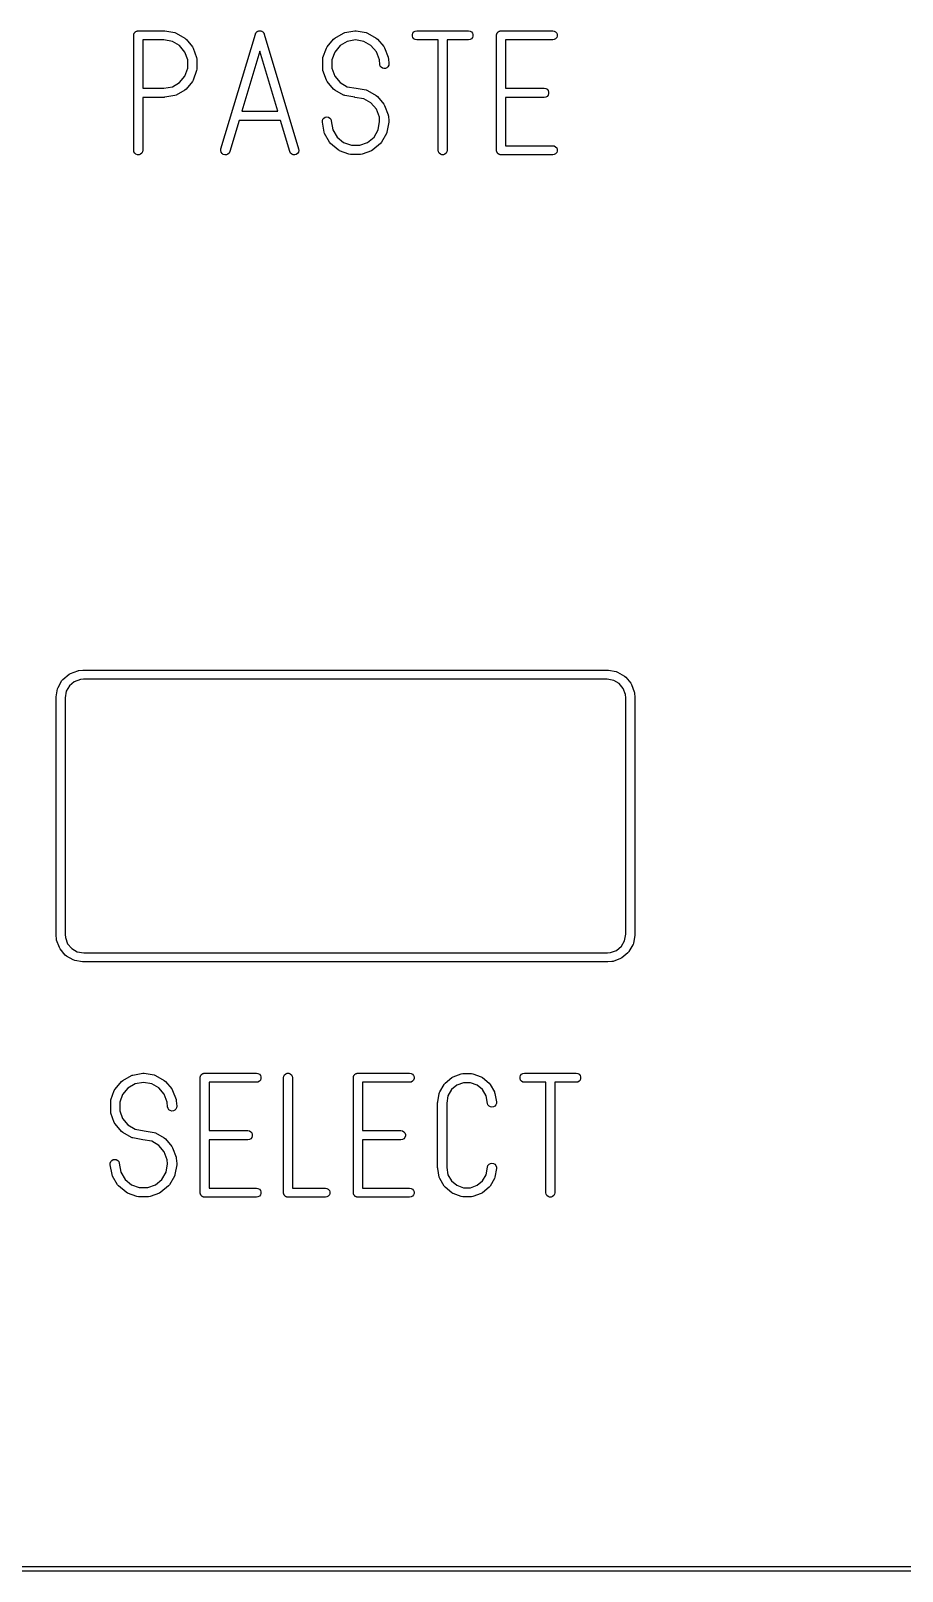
# Model space of a CAD drawing. Extents: x 10 to 493, y -203 to -71.
# Drawn here: x 206.46 to 225.57, y -203.25 to -169.47 of the extents above; entities that cross this region are included whole.
import ezdxf

# ---------------------------------------------------------------- set-up
doc = ezdxf.new("R2010")
doc.units = 0
doc.header["$MEASUREMENT"] = 0
doc.layers.add('BLACK', color=7, linetype='CONTINUOUS')

msp = doc.modelspace()

# ---------------------------------------------------------------- linework, layer by layer
at = {"layer": 'Black'}
for p, q in [((208.714, -169.569), (208.716, -169.56)), ((208.714, -172.089), (208.714, -169.569)), ((208.716, -169.552), (208.719, -169.543)), ((208.716, -169.56), (208.716, -169.552)), ((208.719, -169.543), (208.72, -169.535)), ((208.72, -169.535), (208.724, -169.527)), ((208.724, -169.527), (208.727, -169.519)), ((208.727, -169.519), (208.733, -169.512)), ((208.733, -169.512), (208.737, -169.505)), ((208.737, -169.505), (208.744, -169.499)), ((208.744, -169.499), (208.75, -169.492)), ((208.75, -169.492), (208.757, -169.488)), ((208.757, -169.488), (208.764, -169.482)), ((208.764, -169.482), (208.772, -169.479)), ((208.772, -169.479), (208.78, -169.475)), ((208.78, -169.475), (208.788, -169.474)), ((208.788, -169.474), (208.797, -169.471)), ((208.797, -169.471), (208.805, -169.471)), ((208.805, -169.471), (208.814, -169.469)), ((208.814, -169.469), (209.381, -169.469)), ((209.381, -169.469), (209.39, -169.471)), ((209.39, -169.471), (209.398, -169.471)), ((209.398, -169.471), (209.614, -169.509)), ((209.614, -169.509), (209.646, -169.52)), ((209.646, -169.52), (209.836, -169.63)), ((210.629, -172.06), (211.385, -169.54)), ((211.385, -169.54), (211.388, -169.535)), ((211.388, -169.535), (211.389, -169.529)), ((211.389, -169.529), (211.396, -169.52)), ((211.396, -169.52), (211.401, -169.509)), ((211.401, -169.509), (211.405, -169.505)), ((211.405, -169.505), (211.408, -169.5)), ((211.408, -169.5), (211.418, -169.493)), ((211.418, -169.493), (211.426, -169.485)), ((211.426, -169.485), (211.431, -169.483)), ((211.431, -169.483), (211.436, -169.48)), ((211.436, -169.48), (211.447, -169.476)), ((211.447, -169.476), (211.458, -169.472)), ((211.458, -169.472), (211.464, -169.471)), ((211.464, -169.471), (211.469, -169.47)), ((211.469, -169.47), (211.481, -169.47)), ((211.481, -169.47), (211.493, -169.47)), ((211.493, -169.47), (211.498, -169.471)), ((211.498, -169.471), (211.504, -169.472)), ((211.504, -169.472), (211.515, -169.476)), ((211.515, -169.476), (211.526, -169.48)), ((211.526, -169.48), (211.531, -169.483)), ((211.531, -169.483), (211.536, -169.485)), ((211.536, -169.485), (211.544, -169.493)), ((211.544, -169.493), (211.554, -169.5)), ((211.554, -169.5), (211.557, -169.505)), ((211.557, -169.505), (211.561, -169.509)), ((211.561, -169.509), (211.566, -169.52)), ((211.566, -169.52), (211.573, -169.529)), ((211.573, -169.529), (211.574, -169.535)), ((211.574, -169.535), (211.577, -169.54)), ((211.577, -169.54), (212.333, -172.06)), ((213.126, -169.63), (213.316, -169.52)), ((213.316, -169.52), (213.333, -169.514)), ((213.333, -169.514), (213.348, -169.509)), ((213.348, -169.509), (213.563, -169.471)), ((213.563, -169.471), (213.563, -169.471)), ((213.563, -169.471), (213.563, -169.471)), ((213.563, -169.471), (213.564, -169.471)), ((213.564, -169.471), (213.58, -169.471)), ((213.58, -169.471), (213.598, -169.47)), ((213.598, -169.47), (213.813, -169.507)), ((213.813, -169.507), (213.845, -169.519)), ((213.845, -169.519), (214.034, -169.627)), ((214.827, -169.552), (214.838, -169.519)), ((214.827, -169.586), (214.827, -169.552)), ((214.838, -169.519), (214.861, -169.492)), ((214.861, -169.492), (214.891, -169.475)), ((214.891, -169.475), (214.925, -169.469)), ((214.925, -169.469), (216.059, -169.469)), ((216.059, -169.469), (216.093, -169.475)), ((216.093, -169.475), (216.123, -169.492)), ((216.123, -169.492), (216.146, -169.519)), ((216.146, -169.519), (216.157, -169.552)), ((216.157, -169.552), (216.157, -169.586)), ((216.673, -169.569), (216.675, -169.56)), ((216.673, -172.089), (216.673, -169.569)), ((216.675, -169.552), (216.678, -169.543)), ((216.675, -169.56), (216.675, -169.552)), ((216.678, -169.543), (216.679, -169.535)), ((216.679, -169.535), (216.683, -169.527)), ((216.683, -169.527), (216.686, -169.519)), ((216.686, -169.519), (216.692, -169.512)), ((216.692, -169.512), (216.696, -169.505)), ((216.696, -169.505), (216.703, -169.499)), ((216.703, -169.499), (216.709, -169.492)), ((216.709, -169.492), (216.716, -169.488)), ((216.716, -169.488), (216.723, -169.482)), ((216.723, -169.482), (216.731, -169.479)), ((216.731, -169.479), (216.739, -169.475)), ((216.739, -169.475), (216.747, -169.474)), ((216.747, -169.474), (216.756, -169.471)), ((216.756, -169.471), (216.764, -169.471)), ((216.764, -169.471), (216.773, -169.469)), ((216.773, -169.469), (217.907, -169.469)), ((217.907, -169.469), (217.941, -169.475)), ((217.941, -169.475), (217.971, -169.492)), ((217.971, -169.492), (217.994, -169.519)), ((217.994, -169.519), (218.005, -169.552)), ((218.005, -169.552), (218.005, -169.586)), ((208.914, -169.669), (208.914, -170.729)), ((209.372, -169.669), (208.914, -169.669)), ((209.562, -169.702), (209.372, -169.669)), ((209.721, -169.794), (209.562, -169.702)), ((209.839, -169.935), (209.721, -169.794)), ((209.836, -169.63), (209.86, -169.65)), ((209.86, -169.65), (209.863, -169.652)), ((209.863, -169.652), (210.003, -169.82)), ((210.003, -169.82), (210.02, -169.848)), ((210.02, -169.848), (210.021, -169.85)), ((210.021, -169.85), (210.095, -170.055)), ((211.481, -169.917), (211.086, -171.233)), ((211.876, -171.233), (211.481, -169.917)), ((212.867, -170.055), (212.941, -169.85)), ((212.941, -169.85), (212.959, -169.82)), ((212.959, -169.82), (213.099, -169.652)), ((213.099, -169.652), (213.126, -169.63)), ((213.241, -169.794), (213.123, -169.935)), ((213.4, -169.702), (213.241, -169.794)), ((213.581, -169.67), (213.4, -169.702)), ((213.761, -169.701), (213.581, -169.67)), ((213.92, -169.792), (213.761, -169.701)), ((214.038, -169.931), (213.92, -169.792)), ((214.034, -169.627), (214.061, -169.649)), ((214.061, -169.649), (214.202, -169.815)), ((214.202, -169.815), (214.219, -169.845)), ((214.219, -169.845), (214.295, -170.049)), ((214.838, -169.619), (214.827, -169.586)), ((214.861, -169.646), (214.838, -169.619)), ((214.891, -169.663), (214.861, -169.646)), ((214.925, -169.669), (214.891, -169.663)), ((215.392, -169.669), (214.925, -169.669)), ((215.392, -172.089), (215.392, -169.669)), ((216.059, -169.669), (215.592, -169.669)), ((215.592, -169.669), (215.592, -172.089)), ((216.093, -169.663), (216.059, -169.669)), ((216.123, -169.646), (216.093, -169.663)), ((216.146, -169.619), (216.123, -169.646)), ((216.157, -169.586), (216.146, -169.619)), ((217.907, -169.669), (216.873, -169.669)), ((216.873, -169.669), (216.873, -170.729)), ((217.941, -169.663), (217.907, -169.669)), ((217.971, -169.646), (217.941, -169.663)), ((217.994, -169.619), (217.971, -169.646)), ((218.005, -169.586), (217.994, -169.619)), ((209.901, -170.107), (209.839, -169.935)), ((209.901, -170.291), (209.901, -170.107)), ((210.095, -170.055), (210.101, -170.09)), ((210.101, -170.09), (210.101, -170.308)), ((212.861, -170.09), (212.867, -170.055)), ((212.861, -170.308), (212.861, -170.09)), ((213.123, -169.935), (213.061, -170.107)), ((213.061, -170.107), (213.061, -170.291)), ((214.103, -170.106), (214.038, -169.931)), ((214.111, -170.208), (214.103, -170.106)), ((214.12, -170.241), (214.111, -170.208)), ((214.14, -170.27), (214.12, -170.241)), ((214.293, -170.256), (214.268, -170.281)), ((214.308, -170.225), (214.293, -170.256)), ((214.295, -170.049), (214.297, -170.063)), ((214.297, -170.063), (214.301, -170.075)), ((214.301, -170.075), (214.311, -170.19)), ((214.311, -170.19), (214.308, -170.225)), ((209.721, -170.604), (209.839, -170.463)), ((209.839, -170.463), (209.901, -170.291)), ((210.003, -170.578), (209.863, -170.746)), ((210.021, -170.548), (210.003, -170.578)), ((210.095, -170.343), (210.021, -170.548)), ((210.101, -170.308), (210.095, -170.343)), ((212.867, -170.343), (212.861, -170.308)), ((212.941, -170.548), (212.867, -170.343)), ((212.959, -170.578), (212.941, -170.548)), ((213.099, -170.746), (212.959, -170.578)), ((213.061, -170.291), (213.123, -170.463)), ((213.123, -170.463), (213.241, -170.604)), ((214.169, -170.29), (214.14, -170.27)), ((214.202, -170.299), (214.169, -170.29)), ((214.237, -170.296), (214.202, -170.299)), ((214.268, -170.281), (214.237, -170.296)), ((208.914, -170.729), (209.372, -170.729)), ((209.381, -170.929), (208.914, -170.929)), ((208.914, -170.929), (208.914, -172.089)), ((209.372, -170.729), (209.562, -170.696)), ((209.39, -170.927), (209.381, -170.929)), ((209.398, -170.927), (209.39, -170.927)), ((209.614, -170.889), (209.398, -170.927)), ((209.562, -170.696), (209.721, -170.604)), ((209.646, -170.878), (209.614, -170.889)), ((209.836, -170.768), (209.646, -170.878)), ((209.863, -170.746), (209.836, -170.768)), ((213.126, -170.768), (213.099, -170.746)), ((213.316, -170.878), (213.126, -170.768)), ((213.241, -170.604), (213.4, -170.696)), ((213.331, -170.883), (213.316, -170.878)), ((213.348, -170.889), (213.331, -170.883)), ((213.564, -170.927), (213.348, -170.889)), ((213.4, -170.696), (213.598, -170.73)), ((213.564, -170.928), (213.564, -170.927)), ((213.564, -170.927), (213.564, -170.927)), ((213.761, -170.961), (213.564, -170.928)), ((213.598, -170.73), (213.598, -170.73)), ((213.598, -170.73), (213.813, -170.767)), ((213.813, -170.767), (213.845, -170.779)), ((213.845, -170.779), (214.034, -170.887)), ((214.034, -170.887), (214.061, -170.909)), ((214.061, -170.909), (214.202, -171.075)), ((216.873, -170.729), (217.718, -170.729)), ((217.718, -170.929), (216.873, -170.929)), ((216.873, -170.929), (216.873, -171.989)), ((217.718, -170.729), (217.752, -170.735)), ((217.752, -170.923), (217.718, -170.929)), ((217.752, -170.735), (217.782, -170.752)), ((217.782, -170.906), (217.752, -170.923)), ((217.782, -170.752), (217.805, -170.779)), ((217.805, -170.879), (217.782, -170.906)), ((217.805, -170.779), (217.816, -170.812)), ((217.816, -170.846), (217.805, -170.879)), ((217.816, -170.812), (217.816, -170.846)), ((211.086, -171.233), (211.876, -171.233)), ((213.92, -171.052), (213.761, -170.961)), ((214.038, -171.191), (213.92, -171.052)), ((214.103, -171.366), (214.038, -171.191)), ((214.202, -171.075), (214.219, -171.105)), ((214.219, -171.105), (214.295, -171.309)), ((211.026, -171.433), (210.821, -172.118)), ((211.936, -171.433), (211.026, -171.433)), ((212.141, -172.118), (211.936, -171.433)), ((212.853, -171.442), (212.864, -171.409)), ((212.853, -171.476), (212.853, -171.442)), ((212.891, -171.692), (212.853, -171.476)), ((212.864, -171.409), (212.887, -171.382)), ((212.887, -171.382), (212.917, -171.365)), ((212.917, -171.365), (212.951, -171.359)), ((212.951, -171.359), (212.985, -171.365)), ((212.985, -171.365), (213.015, -171.382)), ((213.015, -171.382), (213.038, -171.409)), ((213.038, -171.409), (213.049, -171.442)), ((213.049, -171.442), (213.084, -171.64)), ((214.078, -171.64), (214.11, -171.455)), ((214.11, -171.455), (214.103, -171.366)), ((214.309, -171.476), (214.271, -171.692)), ((214.295, -171.309), (214.297, -171.323)), ((214.297, -171.323), (214.301, -171.335)), ((214.301, -171.335), (214.311, -171.45)), ((214.311, -171.45), (214.309, -171.463)), ((214.309, -171.463), (214.309, -171.476)), ((212.902, -171.724), (212.891, -171.692)), ((213.012, -171.914), (212.902, -171.724)), ((213.031, -171.937), (213.012, -171.914)), ((213.034, -171.941), (213.031, -171.937)), ((213.202, -172.081), (213.034, -171.941)), ((213.084, -171.64), (213.176, -171.799)), ((213.176, -171.799), (213.317, -171.917)), ((213.317, -171.917), (213.489, -171.979)), ((213.673, -171.979), (213.845, -171.917)), ((213.845, -171.917), (213.986, -171.799)), ((214.128, -171.941), (213.96, -172.081)), ((213.986, -171.799), (214.078, -171.64)), ((214.15, -171.914), (214.128, -171.941)), ((214.26, -171.724), (214.15, -171.914)), ((214.268, -171.701), (214.26, -171.724)), ((214.271, -171.692), (214.268, -171.701)), ((208.72, -172.123), (208.714, -172.089)), ((208.737, -172.153), (208.72, -172.123)), ((208.764, -172.176), (208.737, -172.153)), ((208.797, -172.187), (208.764, -172.176)), ((208.831, -172.187), (208.797, -172.187)), ((208.864, -172.176), (208.831, -172.187)), ((208.891, -172.153), (208.864, -172.176)), ((208.908, -172.123), (208.891, -172.153)), ((208.914, -172.089), (208.908, -172.123)), ((210.625, -172.095), (210.629, -172.06)), ((210.633, -172.129), (210.625, -172.095)), ((210.652, -172.158), (210.633, -172.129)), ((210.68, -172.178), (210.652, -172.158)), ((210.713, -172.188), (210.68, -172.178)), ((210.748, -172.186), (210.713, -172.188)), ((210.78, -172.173), (210.748, -172.186)), ((210.805, -172.149), (210.78, -172.173)), ((210.821, -172.118), (210.805, -172.149)), ((212.157, -172.149), (212.141, -172.118)), ((212.182, -172.173), (212.157, -172.149)), ((212.214, -172.186), (212.182, -172.173)), ((212.249, -172.188), (212.214, -172.186)), ((212.282, -172.178), (212.249, -172.188)), ((212.31, -172.158), (212.282, -172.178)), ((212.329, -172.129), (212.31, -172.158)), ((212.337, -172.095), (212.329, -172.129)), ((212.333, -172.06), (212.337, -172.095)), ((213.23, -172.097), (213.202, -172.081)), ((213.232, -172.099), (213.23, -172.097)), ((213.437, -172.173), (213.232, -172.099)), ((213.472, -172.179), (213.437, -172.173)), ((213.69, -172.179), (213.472, -172.179)), ((213.489, -171.979), (213.673, -171.979)), ((213.725, -172.173), (213.69, -172.179)), ((213.93, -172.099), (213.725, -172.173)), ((213.96, -172.081), (213.93, -172.099)), ((215.398, -172.123), (215.392, -172.089)), ((215.415, -172.153), (215.398, -172.123)), ((215.442, -172.176), (215.415, -172.153)), ((215.475, -172.187), (215.442, -172.176)), ((215.509, -172.187), (215.475, -172.187)), ((215.542, -172.176), (215.509, -172.187)), ((215.569, -172.153), (215.542, -172.176)), ((215.586, -172.123), (215.569, -172.153)), ((215.592, -172.089), (215.586, -172.123)), ((216.675, -172.098), (216.673, -172.089)), ((216.675, -172.106), (216.675, -172.098)), ((216.678, -172.115), (216.675, -172.106)), ((216.679, -172.123), (216.678, -172.115)), ((216.683, -172.131), (216.679, -172.123)), ((216.686, -172.139), (216.683, -172.131)), ((216.692, -172.146), (216.686, -172.139)), ((216.696, -172.153), (216.692, -172.146)), ((216.703, -172.159), (216.696, -172.153)), ((216.709, -172.166), (216.703, -172.159)), ((216.716, -172.17), (216.709, -172.166)), ((216.723, -172.176), (216.716, -172.17)), ((216.731, -172.179), (216.723, -172.176)), ((216.739, -172.183), (216.731, -172.179)), ((216.747, -172.184), (216.739, -172.183)), ((216.756, -172.187), (216.747, -172.184)), ((216.764, -172.187), (216.756, -172.187)), ((216.773, -172.189), (216.764, -172.187)), ((217.907, -172.189), (216.773, -172.189)), ((216.873, -171.989), (217.907, -171.989)), ((217.907, -171.989), (217.941, -171.995)), ((217.941, -172.183), (217.907, -172.189)), ((217.941, -171.995), (217.971, -172.012)), ((217.971, -172.166), (217.941, -172.183)), ((217.971, -172.012), (217.994, -172.039)), ((217.994, -172.139), (217.971, -172.166)), ((217.994, -172.039), (218.005, -172.072)), ((218.005, -172.106), (217.994, -172.139)), ((218.005, -172.072), (218.005, -172.106)), ((207.054, -183.869), (207.14, -183.719)), ((207.14, -183.719), (207.163, -183.692)), ((207.163, -183.692), (207.296, -183.58)), ((207.296, -183.58), (207.326, -183.563)), ((207.411, -183.745), (207.305, -183.834)), ((207.326, -183.563), (207.489, -183.504)), ((207.545, -183.696), (207.411, -183.745)), ((207.489, -183.504), (207.502, -183.501)), ((207.502, -183.501), (207.514, -183.498)), ((207.514, -183.498), (207.601, -183.49)), ((207.614, -183.69), (207.545, -183.696)), ((207.601, -183.49), (207.606, -183.491)), ((207.606, -183.491), (207.61, -183.49)), ((207.61, -183.49), (219.11, -183.49)), ((219.101, -183.69), (207.614, -183.69)), ((219.246, -183.716), (219.101, -183.69)), ((219.11, -183.49), (219.119, -183.492)), ((219.119, -183.492), (219.127, -183.492)), ((219.127, -183.492), (219.298, -183.522)), ((219.366, -183.785), (219.246, -183.716)), ((219.298, -183.522), (219.331, -183.534)), ((219.331, -183.534), (219.481, -183.62)), ((219.481, -183.62), (219.508, -183.643)), ((219.508, -183.643), (219.62, -183.776)), ((207.01, -184.09), (207.012, -184.081)), ((207.01, -189.29), (207.01, -184.09)), ((207.012, -184.073), (207.042, -183.902)), ((207.012, -184.081), (207.012, -184.073)), ((207.042, -183.902), (207.054, -183.869)), ((207.236, -183.954), (207.21, -184.099)), ((207.21, -184.099), (207.21, -189.286)), ((207.305, -183.834), (207.236, -183.954)), ((219.455, -183.891), (219.366, -183.785)), ((219.504, -184.025), (219.455, -183.891)), ((219.51, -184.094), (219.504, -184.025)), ((219.51, -189.281), (219.51, -184.094)), ((219.62, -183.776), (219.637, -183.806)), ((219.637, -183.806), (219.696, -183.969)), ((219.696, -183.969), (219.699, -183.982)), ((219.699, -183.982), (219.702, -183.994)), ((219.702, -183.994), (219.71, -184.081)), ((219.71, -184.081), (219.709, -184.086)), ((219.709, -184.086), (219.71, -184.09)), ((219.71, -184.09), (219.71, -189.29)), ((207.011, -189.294), (207.01, -189.29)), ((207.01, -189.299), (207.011, -189.294)), ((207.018, -189.386), (207.01, -189.299)), ((207.021, -189.398), (207.018, -189.386)), ((207.024, -189.411), (207.021, -189.398)), ((207.083, -189.574), (207.024, -189.411)), ((207.21, -189.286), (207.216, -189.355)), ((207.216, -189.355), (207.265, -189.489)), ((207.265, -189.489), (207.354, -189.595)), ((219.415, -189.546), (219.484, -189.426)), ((219.484, -189.426), (219.51, -189.281)), ((219.666, -189.511), (219.58, -189.661)), ((219.668, -189.506), (219.666, -189.511)), ((219.678, -189.478), (219.668, -189.506)), ((219.708, -189.307), (219.678, -189.478)), ((219.71, -189.29), (219.708, -189.299)), ((219.708, -189.299), (219.708, -189.307)), ((207.1, -189.604), (207.083, -189.574)), ((207.212, -189.737), (207.1, -189.604)), ((207.239, -189.76), (207.212, -189.737)), ((207.389, -189.846), (207.239, -189.76)), ((207.354, -189.595), (207.474, -189.664)), ((207.422, -189.858), (207.389, -189.846)), ((207.474, -189.664), (207.619, -189.69)), ((207.619, -189.69), (219.106, -189.69)), ((219.106, -189.69), (219.175, -189.684)), ((219.175, -189.684), (219.309, -189.635)), ((219.394, -189.817), (219.231, -189.876)), ((219.309, -189.635), (219.415, -189.546)), ((219.411, -189.807), (219.394, -189.817)), ((219.424, -189.8), (219.411, -189.807)), ((219.557, -189.688), (219.424, -189.8)), ((219.57, -189.673), (219.557, -189.688)), ((219.58, -189.661), (219.57, -189.673)), ((207.593, -189.888), (207.422, -189.858)), ((207.601, -189.888), (207.593, -189.888)), ((207.61, -189.89), (207.601, -189.888)), ((219.11, -189.89), (207.61, -189.89)), ((219.114, -189.889), (219.11, -189.89)), ((219.119, -189.89), (219.114, -189.889)), ((219.206, -189.882), (219.119, -189.89)), ((219.218, -189.879), (219.206, -189.882)), ((219.231, -189.876), (219.218, -189.879)), ((208.307, -192.68), (208.447, -192.512)), ((208.447, -192.512), (208.474, -192.49)), ((208.474, -192.49), (208.664, -192.38)), ((208.664, -192.38), (208.68, -192.374)), ((208.68, -192.374), (208.696, -192.369)), ((208.696, -192.369), (208.911, -192.331)), ((208.929, -192.53), (208.748, -192.562)), ((208.911, -192.331), (208.911, -192.331)), ((208.911, -192.331), (208.911, -192.331)), ((208.911, -192.331), (208.912, -192.331)), ((208.912, -192.331), (208.928, -192.331)), ((208.928, -192.331), (208.946, -192.33)), ((209.109, -192.561), (208.929, -192.53)), ((208.946, -192.33), (209.161, -192.367)), ((209.161, -192.367), (209.193, -192.379)), ((209.193, -192.379), (209.382, -192.487)), ((209.382, -192.487), (209.409, -192.509)), ((209.409, -192.509), (209.55, -192.675)), ((210.173, -192.429), (210.175, -192.42)), ((210.173, -194.949), (210.173, -192.429)), ((210.175, -192.412), (210.178, -192.403)), ((210.175, -192.42), (210.175, -192.412)), ((210.178, -192.403), (210.179, -192.395)), ((210.179, -192.395), (210.183, -192.387)), ((210.183, -192.387), (210.186, -192.379)), ((210.186, -192.379), (210.192, -192.372)), ((210.192, -192.372), (210.196, -192.365)), ((210.196, -192.365), (210.203, -192.359)), ((210.203, -192.359), (210.209, -192.352)), ((210.209, -192.352), (210.216, -192.348)), ((210.216, -192.348), (210.223, -192.342)), ((210.223, -192.342), (210.231, -192.339)), ((210.231, -192.339), (210.239, -192.335)), ((210.239, -192.335), (210.247, -192.334)), ((210.247, -192.334), (210.256, -192.331)), ((210.256, -192.331), (210.264, -192.331)), ((210.264, -192.331), (210.273, -192.329)), ((210.273, -192.329), (211.407, -192.329)), ((211.407, -192.529), (210.373, -192.529)), ((210.373, -192.529), (210.373, -193.589)), ((211.407, -192.329), (211.441, -192.335)), ((211.441, -192.523), (211.407, -192.529)), ((211.441, -192.335), (211.471, -192.352)), ((211.471, -192.506), (211.441, -192.523)), ((211.471, -192.352), (211.494, -192.379)), ((211.494, -192.479), (211.471, -192.506)), ((211.494, -192.379), (211.505, -192.412)), ((211.505, -192.446), (211.494, -192.479)), ((211.505, -192.412), (211.505, -192.446)), ((212, -192.429), (212.006, -192.395)), ((212, -194.949), (212, -192.429)), ((212.006, -192.395), (212.023, -192.365)), ((212.023, -192.365), (212.05, -192.342)), ((212.05, -192.342), (212.083, -192.331)), ((212.083, -192.331), (212.117, -192.331)), ((212.117, -192.331), (212.15, -192.342)), ((212.15, -192.342), (212.177, -192.365)), ((212.177, -192.365), (212.194, -192.395)), ((212.194, -192.395), (212.2, -192.429)), ((212.2, -192.429), (212.2, -194.849)), ((213.533, -192.429), (213.535, -192.42)), ((213.533, -194.949), (213.533, -192.429)), ((213.535, -192.412), (213.538, -192.403)), ((213.535, -192.42), (213.535, -192.412)), ((213.538, -192.403), (213.539, -192.395)), ((213.539, -192.395), (213.543, -192.387)), ((213.543, -192.387), (213.546, -192.379)), ((213.546, -192.379), (213.552, -192.372)), ((213.552, -192.372), (213.556, -192.365)), ((213.556, -192.365), (213.563, -192.359)), ((213.563, -192.359), (213.569, -192.352)), ((213.569, -192.352), (213.576, -192.348)), ((213.576, -192.348), (213.583, -192.342)), ((213.583, -192.342), (213.591, -192.339)), ((213.591, -192.339), (213.599, -192.335)), ((213.599, -192.335), (213.607, -192.334)), ((213.607, -192.334), (213.616, -192.331)), ((213.616, -192.331), (213.624, -192.331)), ((213.624, -192.331), (213.633, -192.329)), ((213.633, -192.329), (214.767, -192.329)), ((214.767, -192.529), (213.733, -192.529)), ((213.733, -192.529), (213.733, -193.589)), ((214.767, -192.329), (214.801, -192.335)), ((214.801, -192.523), (214.767, -192.529)), ((214.801, -192.335), (214.831, -192.352)), ((214.831, -192.506), (214.801, -192.523)), ((214.831, -192.352), (214.854, -192.379)), ((214.854, -192.479), (214.831, -192.506)), ((214.854, -192.379), (214.865, -192.412)), ((214.865, -192.446), (214.854, -192.479)), ((214.865, -192.412), (214.865, -192.446)), ((215.53, -192.564), (215.544, -192.547)), ((215.544, -192.547), (215.69, -192.426)), ((215.69, -192.426), (215.72, -192.408)), ((215.72, -192.408), (215.898, -192.343)), ((215.95, -192.537), (215.805, -192.59)), ((215.898, -192.343), (215.932, -192.337)), ((215.932, -192.337), (216.122, -192.337)), ((216.104, -192.537), (215.95, -192.537)), ((216.249, -192.59), (216.104, -192.537)), ((216.122, -192.337), (216.156, -192.343)), ((216.156, -192.343), (216.334, -192.408)), ((216.334, -192.408), (216.364, -192.426)), ((216.364, -192.426), (216.51, -192.547)), ((216.51, -192.547), (216.532, -192.574)), ((217.189, -192.412), (217.2, -192.379)), ((217.189, -192.446), (217.189, -192.412)), ((217.2, -192.479), (217.189, -192.446)), ((217.2, -192.379), (217.223, -192.352)), ((217.223, -192.506), (217.2, -192.479)), ((217.223, -192.352), (217.253, -192.335)), ((217.253, -192.523), (217.223, -192.506)), ((217.253, -192.335), (217.287, -192.329)), ((217.287, -192.529), (217.253, -192.523)), ((217.287, -192.329), (218.421, -192.329)), ((217.754, -192.529), (217.287, -192.529)), ((217.754, -194.949), (217.754, -192.529)), ((218.421, -192.529), (217.954, -192.529)), ((217.954, -192.529), (217.954, -194.949)), ((218.421, -192.329), (218.455, -192.335)), ((218.455, -192.523), (218.421, -192.529)), ((218.455, -192.335), (218.485, -192.352)), ((218.485, -192.506), (218.455, -192.523)), ((218.485, -192.352), (218.508, -192.379)), ((218.508, -192.479), (218.485, -192.506)), ((218.508, -192.379), (218.519, -192.412)), ((218.519, -192.446), (218.508, -192.479)), ((218.519, -192.412), (218.519, -192.446)), ((208.215, -192.915), (208.289, -192.71)), ((208.289, -192.71), (208.307, -192.68)), ((208.471, -192.795), (208.409, -192.967)), ((208.589, -192.654), (208.471, -192.795)), ((208.748, -192.562), (208.589, -192.654)), ((209.268, -192.652), (209.109, -192.561)), ((209.386, -192.791), (209.268, -192.652)), ((209.451, -192.966), (209.386, -192.791)), ((209.55, -192.675), (209.567, -192.705)), ((209.567, -192.705), (209.643, -192.909)), ((215.383, -192.958), (215.415, -192.771)), ((215.415, -192.771), (215.422, -192.752)), ((215.422, -192.752), (215.427, -192.738)), ((215.427, -192.738), (215.522, -192.574)), ((215.522, -192.574), (215.53, -192.564)), ((215.609, -192.823), (215.581, -192.984)), ((215.687, -192.689), (215.609, -192.823)), ((215.805, -192.59), (215.687, -192.689)), ((216.367, -192.689), (216.249, -192.59)), ((216.445, -192.823), (216.367, -192.689)), ((216.475, -192.992), (216.445, -192.823)), ((216.532, -192.574), (216.627, -192.738)), ((216.627, -192.738), (216.632, -192.752)), ((216.632, -192.752), (216.639, -192.771)), ((216.639, -192.771), (216.671, -192.958)), ((208.209, -192.95), (208.215, -192.915)), ((208.209, -193.168), (208.209, -192.95)), ((208.215, -193.203), (208.209, -193.168)), ((208.289, -193.408), (208.215, -193.203)), ((208.409, -192.967), (208.409, -193.151)), ((208.409, -193.151), (208.471, -193.323)), ((209.459, -193.068), (209.451, -192.966)), ((209.468, -193.101), (209.459, -193.068)), ((209.488, -193.13), (209.468, -193.101)), ((209.517, -193.15), (209.488, -193.13)), ((209.55, -193.159), (209.517, -193.15)), ((209.585, -193.156), (209.55, -193.159)), ((209.616, -193.141), (209.585, -193.156)), ((209.641, -193.116), (209.616, -193.141)), ((209.656, -193.085), (209.641, -193.116)), ((209.643, -192.909), (209.645, -192.923)), ((209.645, -192.923), (209.649, -192.935)), ((209.649, -192.935), (209.659, -193.05)), ((209.659, -193.05), (209.656, -193.085)), ((215.381, -192.975), (215.383, -192.966)), ((215.381, -194.403), (215.381, -192.975)), ((215.383, -192.966), (215.383, -192.958)), ((215.581, -192.984), (215.581, -194.394)), ((216.486, -193.025), (216.475, -192.992)), ((216.509, -193.052), (216.486, -193.025)), ((216.539, -193.069), (216.509, -193.052)), ((216.573, -193.075), (216.539, -193.069)), ((216.607, -193.069), (216.573, -193.075)), ((216.637, -193.052), (216.607, -193.069)), ((216.66, -193.025), (216.637, -193.052)), ((216.671, -192.992), (216.66, -193.025)), ((216.671, -192.958), (216.671, -192.992)), ((208.307, -193.438), (208.289, -193.408)), ((208.447, -193.606), (208.307, -193.438)), ((208.471, -193.323), (208.589, -193.464)), ((208.589, -193.464), (208.748, -193.556)), ((208.748, -193.556), (208.946, -193.59)), ((208.474, -193.628), (208.447, -193.606)), ((208.664, -193.738), (208.474, -193.628)), ((208.68, -193.744), (208.664, -193.738)), ((208.696, -193.749), (208.68, -193.744)), ((208.912, -193.787), (208.696, -193.749)), ((208.912, -193.788), (208.912, -193.787)), ((208.912, -193.787), (208.912, -193.787)), ((209.109, -193.821), (208.912, -193.788)), ((208.946, -193.59), (208.946, -193.59)), ((208.946, -193.59), (209.161, -193.627)), ((209.268, -193.912), (209.109, -193.821)), ((209.161, -193.627), (209.193, -193.639)), ((209.193, -193.639), (209.382, -193.747)), ((209.382, -193.747), (209.409, -193.769)), ((209.409, -193.769), (209.55, -193.935)), ((210.373, -193.589), (211.218, -193.589)), ((211.218, -193.789), (210.373, -193.789)), ((210.373, -193.789), (210.373, -194.849)), ((211.218, -193.589), (211.252, -193.595)), ((211.252, -193.783), (211.218, -193.789)), ((211.252, -193.595), (211.282, -193.612)), ((211.282, -193.766), (211.252, -193.783)), ((211.282, -193.612), (211.305, -193.639)), ((211.305, -193.739), (211.282, -193.766)), ((211.305, -193.639), (211.316, -193.672)), ((211.316, -193.706), (211.305, -193.739)), ((211.316, -193.672), (211.316, -193.706)), ((213.733, -193.589), (214.578, -193.589)), ((214.578, -193.789), (213.733, -193.789)), ((213.733, -193.789), (213.733, -194.849)), ((214.578, -193.589), (214.612, -193.595)), ((214.612, -193.783), (214.578, -193.789)), ((214.612, -193.595), (214.642, -193.612)), ((214.642, -193.766), (214.612, -193.783)), ((214.642, -193.612), (214.665, -193.639)), ((214.665, -193.739), (214.642, -193.766)), ((214.665, -193.639), (214.676, -193.672)), ((214.676, -193.706), (214.665, -193.739)), ((214.676, -193.672), (214.676, -193.706)), ((208.235, -194.242), (208.265, -194.225)), ((208.265, -194.225), (208.299, -194.219)), ((208.299, -194.219), (208.333, -194.225)), ((208.333, -194.225), (208.363, -194.242)), ((209.386, -194.051), (209.268, -193.912)), ((209.451, -194.226), (209.386, -194.051)), ((209.458, -194.315), (209.451, -194.226)), ((209.55, -193.935), (209.567, -193.965)), ((209.567, -193.965), (209.643, -194.169)), ((209.643, -194.169), (209.645, -194.183)), ((209.645, -194.183), (209.649, -194.195)), ((209.649, -194.195), (209.659, -194.31)), ((208.201, -194.302), (208.212, -194.269)), ((208.201, -194.336), (208.201, -194.302)), ((208.239, -194.552), (208.201, -194.336)), ((208.212, -194.269), (208.235, -194.242)), ((208.25, -194.584), (208.239, -194.552)), ((208.363, -194.242), (208.386, -194.269)), ((208.386, -194.269), (208.397, -194.302)), ((208.397, -194.302), (208.432, -194.5)), ((208.432, -194.5), (208.524, -194.659)), ((209.334, -194.659), (209.426, -194.5)), ((209.426, -194.5), (209.458, -194.315)), ((209.614, -194.566), (209.608, -194.584)), ((209.619, -194.552), (209.614, -194.566)), ((209.657, -194.336), (209.619, -194.552)), ((209.659, -194.31), (209.657, -194.323)), ((209.657, -194.323), (209.657, -194.336)), ((215.383, -194.412), (215.381, -194.403)), ((215.383, -194.42), (215.383, -194.412)), ((215.415, -194.607), (215.383, -194.42)), ((215.581, -194.394), (215.609, -194.555)), ((215.609, -194.555), (215.687, -194.689)), ((216.367, -194.689), (216.445, -194.555)), ((216.445, -194.555), (216.475, -194.386)), ((216.475, -194.386), (216.486, -194.353)), ((216.486, -194.353), (216.509, -194.326)), ((216.509, -194.326), (216.539, -194.309)), ((216.539, -194.309), (216.573, -194.303)), ((216.573, -194.303), (216.607, -194.309)), ((216.607, -194.309), (216.637, -194.326)), ((216.637, -194.326), (216.66, -194.353)), ((216.671, -194.42), (216.639, -194.607)), ((216.66, -194.353), (216.671, -194.386)), ((216.671, -194.386), (216.671, -194.42)), ((208.36, -194.774), (208.25, -194.584)), ((208.381, -194.799), (208.36, -194.774)), ((208.382, -194.801), (208.381, -194.799)), ((208.55, -194.941), (208.382, -194.801)), ((208.524, -194.659), (208.665, -194.777)), ((208.665, -194.777), (208.837, -194.839)), ((208.837, -194.839), (209.021, -194.839)), ((209.021, -194.839), (209.193, -194.777)), ((209.193, -194.777), (209.334, -194.659)), ((209.476, -194.801), (209.308, -194.941)), ((209.498, -194.774), (209.476, -194.801)), ((209.608, -194.584), (209.498, -194.774)), ((210.373, -194.849), (211.407, -194.849)), ((211.407, -194.849), (211.441, -194.855)), ((211.441, -194.855), (211.471, -194.872)), ((211.471, -194.872), (211.494, -194.899)), ((211.494, -194.899), (211.505, -194.932)), ((212.2, -194.849), (212.919, -194.849)), ((212.919, -194.849), (212.953, -194.855)), ((212.953, -194.855), (212.983, -194.872)), ((212.983, -194.872), (213.006, -194.899)), ((213.006, -194.899), (213.017, -194.932)), ((213.733, -194.849), (214.767, -194.849)), ((214.767, -194.849), (214.801, -194.855)), ((214.801, -194.855), (214.831, -194.872)), ((214.831, -194.872), (214.854, -194.899)), ((214.854, -194.899), (214.865, -194.932)), ((215.427, -194.64), (215.415, -194.607)), ((215.522, -194.804), (215.427, -194.64)), ((215.544, -194.831), (215.522, -194.804)), ((215.69, -194.952), (215.544, -194.831)), ((215.687, -194.689), (215.805, -194.788)), ((215.805, -194.788), (215.95, -194.841)), ((215.95, -194.841), (216.104, -194.841)), ((216.104, -194.841), (216.249, -194.788)), ((216.249, -194.788), (216.367, -194.689)), ((216.51, -194.831), (216.364, -194.952)), ((216.513, -194.826), (216.51, -194.831)), ((216.532, -194.804), (216.513, -194.826)), ((216.627, -194.64), (216.532, -194.804)), ((216.639, -194.607), (216.627, -194.64)), ((208.578, -194.958), (208.55, -194.941)), ((208.58, -194.959), (208.578, -194.958)), ((208.785, -195.033), (208.58, -194.959)), ((208.82, -195.039), (208.785, -195.033)), ((209.038, -195.039), (208.82, -195.039)), ((209.073, -195.033), (209.038, -195.039)), ((209.278, -194.959), (209.073, -195.033)), ((209.308, -194.941), (209.278, -194.959)), ((210.175, -194.958), (210.173, -194.949)), ((210.175, -194.966), (210.175, -194.958)), ((210.178, -194.975), (210.175, -194.966)), ((210.179, -194.983), (210.178, -194.975)), ((210.183, -194.991), (210.179, -194.983)), ((210.186, -194.999), (210.183, -194.991)), ((210.192, -195.006), (210.186, -194.999)), ((210.196, -195.013), (210.192, -195.006)), ((210.203, -195.019), (210.196, -195.013)), ((210.209, -195.026), (210.203, -195.019)), ((210.216, -195.03), (210.209, -195.026)), ((210.223, -195.036), (210.216, -195.03)), ((210.231, -195.039), (210.223, -195.036)), ((210.239, -195.043), (210.231, -195.039)), ((210.247, -195.044), (210.239, -195.043)), ((210.256, -195.047), (210.247, -195.044)), ((210.264, -195.047), (210.256, -195.047)), ((210.273, -195.049), (210.264, -195.047)), ((211.407, -195.049), (210.273, -195.049)), ((211.441, -195.043), (211.407, -195.049)), ((211.471, -195.026), (211.441, -195.043)), ((211.494, -194.999), (211.471, -195.026)), ((211.505, -194.966), (211.494, -194.999)), ((211.505, -194.932), (211.505, -194.966)), ((212.002, -194.958), (212, -194.949)), ((212.002, -194.966), (212.002, -194.958)), ((212.005, -194.975), (212.002, -194.966)), ((212.006, -194.983), (212.005, -194.975)), ((212.01, -194.991), (212.006, -194.983)), ((212.013, -194.999), (212.01, -194.991)), ((212.019, -195.006), (212.013, -194.999)), ((212.023, -195.013), (212.019, -195.006)), ((212.03, -195.019), (212.023, -195.013)), ((212.036, -195.026), (212.03, -195.019)), ((212.043, -195.03), (212.036, -195.026)), ((212.05, -195.036), (212.043, -195.03)), ((212.058, -195.039), (212.05, -195.036)), ((212.066, -195.043), (212.058, -195.039)), ((212.074, -195.044), (212.066, -195.043)), ((212.083, -195.047), (212.074, -195.044)), ((212.091, -195.047), (212.083, -195.047)), ((212.1, -195.049), (212.091, -195.047)), ((212.919, -195.049), (212.1, -195.049)), ((212.953, -195.043), (212.919, -195.049)), ((212.983, -195.026), (212.953, -195.043)), ((213.006, -194.999), (212.983, -195.026)), ((213.017, -194.966), (213.006, -194.999)), ((213.017, -194.932), (213.017, -194.966)), ((213.535, -194.958), (213.533, -194.949)), ((213.535, -194.966), (213.535, -194.958)), ((213.538, -194.975), (213.535, -194.966)), ((213.539, -194.983), (213.538, -194.975)), ((213.543, -194.991), (213.539, -194.983)), ((213.546, -194.999), (213.543, -194.991)), ((213.552, -195.006), (213.546, -194.999)), ((213.556, -195.013), (213.552, -195.006)), ((213.563, -195.019), (213.556, -195.013)), ((213.569, -195.026), (213.563, -195.019)), ((213.576, -195.03), (213.569, -195.026)), ((213.583, -195.036), (213.576, -195.03)), ((213.591, -195.039), (213.583, -195.036)), ((213.599, -195.043), (213.591, -195.039)), ((213.607, -195.044), (213.599, -195.043)), ((213.616, -195.047), (213.607, -195.044)), ((213.624, -195.047), (213.616, -195.047)), ((213.633, -195.049), (213.624, -195.047)), ((214.767, -195.049), (213.633, -195.049)), ((214.801, -195.043), (214.767, -195.049)), ((214.831, -195.026), (214.801, -195.043)), ((214.854, -194.999), (214.831, -195.026)), ((214.865, -194.966), (214.854, -194.999)), ((214.865, -194.932), (214.865, -194.966)), ((215.715, -194.967), (215.69, -194.952)), ((215.72, -194.97), (215.715, -194.967)), ((215.898, -195.035), (215.72, -194.97)), ((215.932, -195.041), (215.898, -195.035)), ((216.122, -195.041), (215.932, -195.041)), ((216.156, -195.035), (216.122, -195.041)), ((216.334, -194.97), (216.156, -195.035)), ((216.364, -194.952), (216.334, -194.97)), ((217.76, -194.983), (217.754, -194.949)), ((217.777, -195.013), (217.76, -194.983)), ((217.804, -195.036), (217.777, -195.013)), ((217.837, -195.047), (217.804, -195.036)), ((217.871, -195.047), (217.837, -195.047)), ((217.904, -195.036), (217.871, -195.047)), ((217.931, -195.013), (217.904, -195.036)), ((217.948, -194.983), (217.931, -195.013)), ((217.954, -194.949), (217.948, -194.983)), ((492.76, -203.25), (10.16, -203.25)), ((10.21, -203.15), (492.71, -203.15))]:
    msp.add_line(p, q, dxfattribs=at)

doc.saveas('drawing.dxf')
